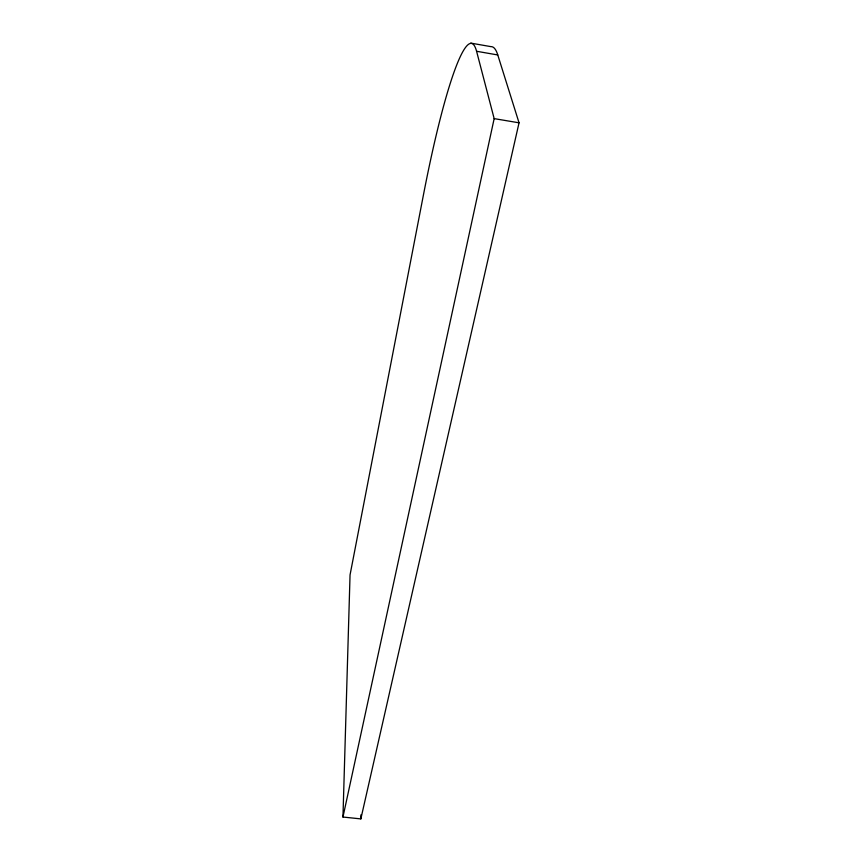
<?xml version="1.0" encoding="UTF-8"?>
<svg xmlns="http://www.w3.org/2000/svg" width="862" height="862" viewBox="0 0 862 862"><rect width="100%" height="100%" fill="white"/><g stroke="black" fill="none" stroke-linecap="round" stroke-linejoin="round"><path stroke-width="1.29" d="M360.844 818.9L519.043 122.813L497.773 54.963L476.578 51.267A230.704 25.623 -81.2 0 0 423.716 193.487L350.047 574.922L342.957 817.036L360.844 818.9L360.898 814.859M342.957 817.036L494.163 118.622L476.578 51.267M494.163 118.622L519.043 122.813M470.727 43.1L490.974 46.645A230.294 29.189 -81.1 0 1 497.773 54.963"/></g></svg>
